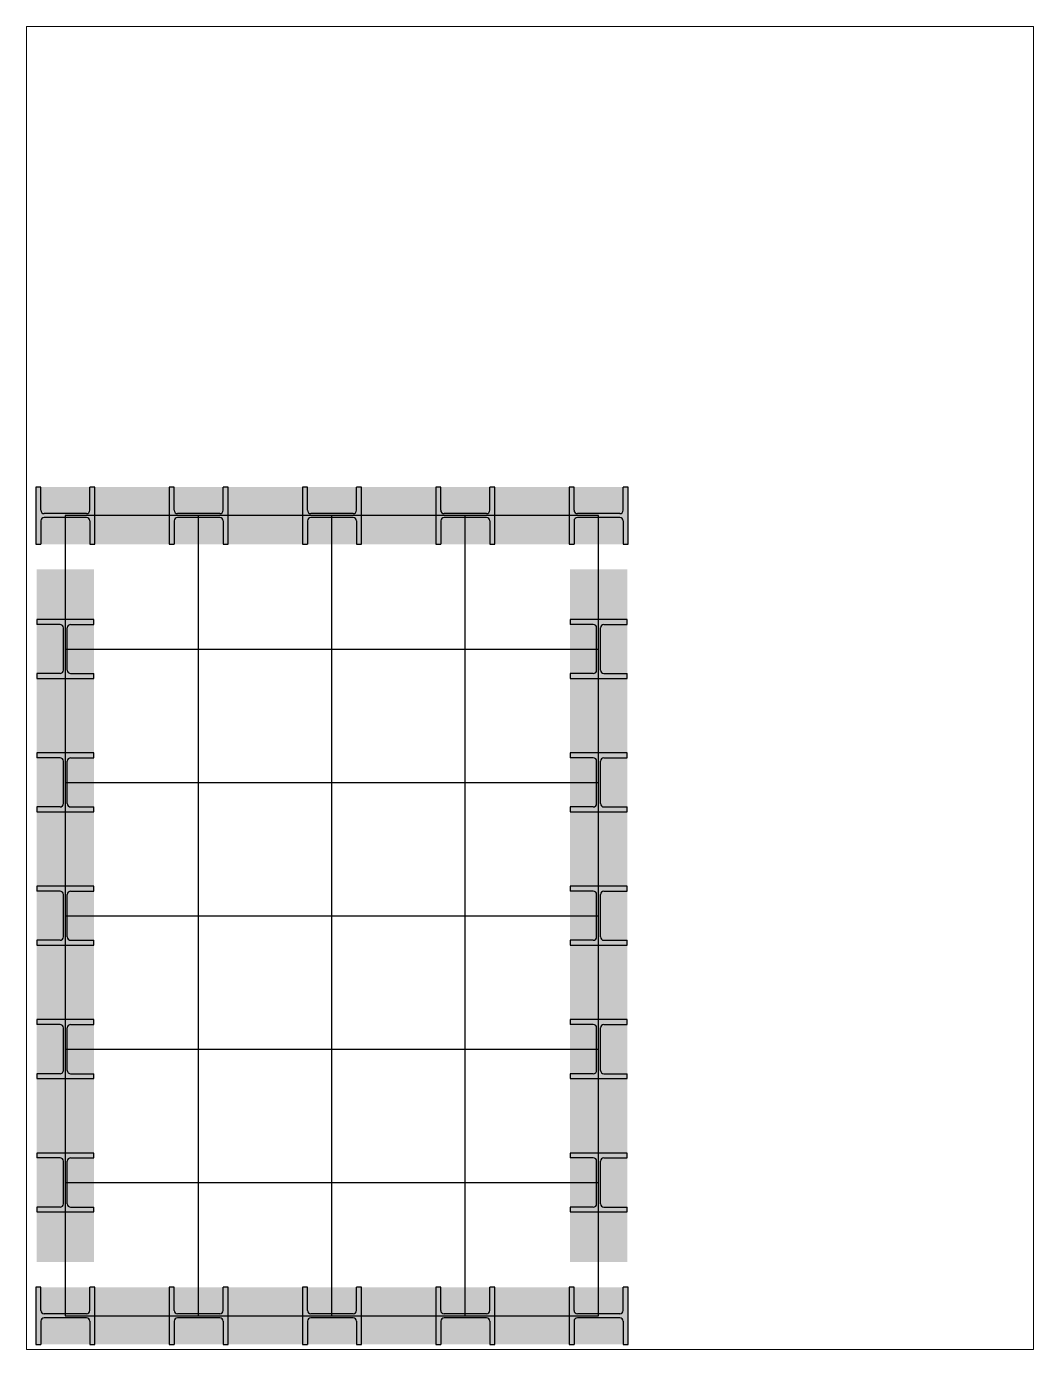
# Paper-space layout '20SE' of a CAD drawing. Header units: millimetres. Extents: x 2 to 208, y 1 to 271.
# The model-space entities are those that its viewports show. They can reach past a viewport. Long polylines and large blocks are cut down to what shows.
import ezdxf

# ---------------------------------------------------------------- set-up
doc = ezdxf.new("R2010")
doc.units = ezdxf.units.MM
doc.layers.add('col', color=1, linetype='Continuous')
doc.layers.add('plan', color=253, linetype='Continuous')
doc.layers.add('Hatches', color=254, linetype='Continuous', transparency=0.8)

# ---------------------------------------------------------------- blocks, each defined once
blk = doc.blocks.new('*U5')
h = blk.add_hatch(color=256)
h.dxf.hatch_style = 1
h.paths.add_polyline_path([(4.0551, 4.17298), (0, 4.17298), (0, 3.82648), (1.6514, 3.82648, -0.41421356), (1.8878, 3.59008), (1.8878, 0.5829, -0.41421356), (1.6514, 0.3465), (0, 0.3465), (0, 0), (4.0551, 0), (4.0551, 0.3465), (2.4037, 0.3465, -0.41421356), (2.1673, 0.5829), (2.1673, 3.59008, -0.41421356), (2.4037, 3.82648), (4.0551, 3.82648)])
for p, q in [((1.6514, 3.82648), (0, 3.82648)), ((2.4037, 3.82648), (4.0551, 3.82648)), ((1.8878, 3.59008), (1.8878, 0.5829)), ((2.1673, 3.59008), (2.1673, 0.5829)), ((1.6514, 0.3465), (0, 0.3465)), ((2.4037, 0.3465), (4.0551, 0.3465))]:
    blk.add_line(p, q)
for points in [[(4.0551, 3.82648), (4.0551, 4.17298), (0, 4.17298), (0, 3.82648)], [(0, 0.3465), (0, 0), (4.0551, 0), (4.0551, 0.3465)]]:
    blk.add_lwpolyline(points)
for centre, start, end in [((1.6514, 3.59008), 0, 90), ((2.4037, 3.59008), 90, 180), ((1.6514, 0.5829), 270, 0), ((2.4037, 0.5829), 180, 270)]:
    blk.add_arc(centre, 0.2364, start, end)

msp = doc.modelspace()

# ---------------------------------------------------------------- hatches: boundary and pattern name
at = {"layer": 'Hatches', "transparency": 33554470}
h = msp.add_hatch(color=256, dxfattribs=at)
h.dxf.hatch_style = 1
h.paths.add_polyline_path([(4947.003154, 1491.49977), (4947.003154, 1388.50023), (6012.996846, 1388.50023), (6012.996846, 1491.49977)])
h = msp.add_hatch(color=256, dxfattribs=at)
h.dxf.hatch_style = 1
h.paths.add_polyline_path([(4948.50023, 96.644744), (5051.49977, 96.644744), (5051.49977, 1343.340784), (4948.50023, 1343.340784)])
h = msp.add_hatch(color=256, dxfattribs=at)
h.dxf.hatch_style = 1
h.paths.add_polyline_path([(5908.50023, 96.644744), (6011.49977, 96.644744), (6011.49977, 1343.340784), (5908.50023, 1343.340784)])
h = msp.add_hatch(color=256, dxfattribs=at)
h.dxf.hatch_style = 1
h.paths.add_polyline_path([(4947.003154, 51.49977), (4947.003154, -51.49977), (6012.996846, -51.49977), (6012.996846, 51.49977)])

# ---------------------------------------------------------------- linework, layer by layer
at = {"layer": 'plan'}
for p, q in [((5240, 0), (5240, 1440)), ((5480, 0), (5480, 1440)), ((5720, 0), (5720, 1440)), ((5000, 1200), (5960, 1200)), ((5000, 960), (5960, 960)), ((5000, 720), (5960, 720)), ((5000, 480), (5960, 480)), ((5000, 240), (5960, 240))]:
    msp.add_line(p, q, dxfattribs=at)
msp.add_lwpolyline([(5000, 0), (5960, 0), (5960, 1440), (5000, 1440)], close=True, dxfattribs=at)

# ---------------------------------------------------------------- block references
at = {"layer": 'col', "xscale": 25.4, "yscale": 25.4, "zscale": 25.4}
for p, rotation in [((4947.003154, 1491.49977), 270), ((5187.003154, 1491.49977), 270), ((5427.003154, 1491.49977), 270), ((5667.003154, 1491.49977), 270), ((5907.003154, 1491.49977), 270), ((5051.49977, 1252.996846), 180), ((6011.49977, 1252.996846), 180), ((5051.49977, 1012.996846), 180), ((6011.49977, 1012.996846), 180), ((5051.49977, 772.996846), 180), ((6011.49977, 772.996846), 180), ((5051.49977, 532.996846), 180), ((6011.49977, 532.996846), 180), ((5051.49977, 292.996846), 180), ((6011.49977, 292.996846), 180), ((4947.003154, 51.49977), 270), ((5187.003154, 51.49977), 270), ((5427.003154, 51.49977), 270), ((5667.003154, 51.49977), 270), ((5907.003154, 51.49977), 270)]:
    msp.add_blockref('*U5', p, dxfattribs=dict(at, rotation=rotation))

psp = doc.layouts.new('20SE')

# ---------------------------------------------------------------- viewports
at = {"layer": 'Defpoints'}
psp.add_viewport(center=(104.66, 136.02), size=(206.12, 270.689), view_center_point=(5836.49501, 1129.803702), view_height=2380.889525, dxfattribs=at)

doc.saveas('drawing.dxf')
